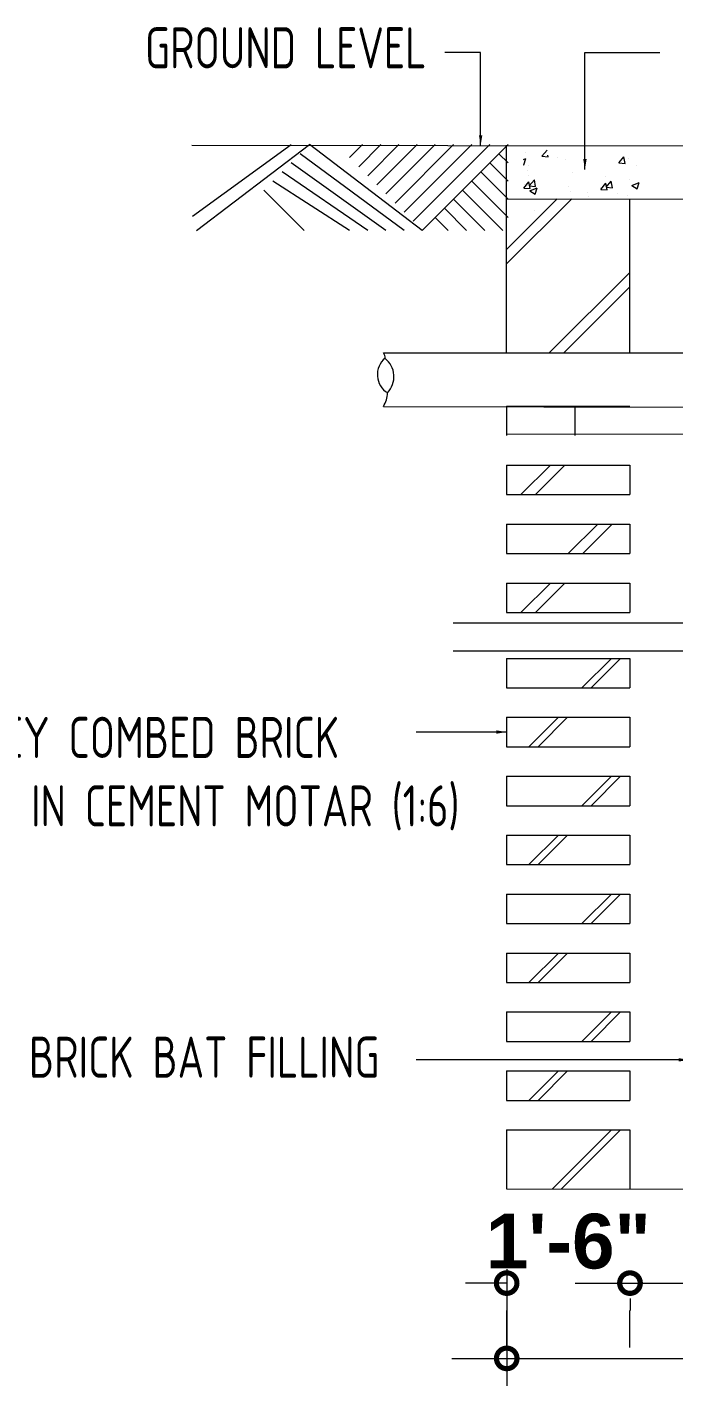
# Model space of a CAD drawing. Header units: inches. Extents: x -9998782 to 66725, y -6520505 to 8308.
# Drawn here: x -4995488.4 to -4995394, y -3258777.6 to -3258579.2 of the extents above; entities that cross this region are included whole.
import ezdxf

# ---------------------------------------------------------------- set-up
doc = ezdxf.new("R2010")
doc.units = ezdxf.units.IN
doc.header["$LTSCALE"] = 2
doc.header["$MEASUREMENT"] = 0
doc.header["$PDMODE"] = 34
doc.layers.get('0').update_dxf_attribs({"linetype": 'CONTINUOUS'})
doc.layers.get('DEFPOINTS').update_dxf_attribs({"color": 141, "linetype": 'CONTINUOUS'})
for name, color, linetype, lineweight in [('1', 7, 'CONTINUOUS', 13), ('DIM_LINE', 173, 'CONTINUOUS', 20), ('dimensions', 7, 'CONTINUOUS', 15), ('TEXT', 181, 'CONTINUOUS', 25), ('tile', 21, 'CONTINUOUS', 9)]:
    doc.layers.add(name, color=color, linetype=linetype, lineweight=lineweight)
doc.styles.add('int text 1in-4ft', font='trebuc.ttf', dxfattribs={"height": 3.5})
doc.styles.add('ordinary', font='times.ttf')
doc.styles.add('STYLE1', font='arialbd.ttf')
doc.dimstyles.new('dim 1in-4ft', dxfattribs={"dimscale": 0.5, "dimtxt": 3.5, "dimasz": 3, "dimexe": 6, "dimexo": 12, "dimgap": 1, "dimtad": 1, "dimzin": 0, "dimdsep": 46, "dimlunit": 4, "dimtxsty": 'int text 1in-4ft', "dimblk": 'DOT', "dimcen": 4, "dimdle": 6, "dimclrt": 7, "dimadec": 0, "dimazin": 0, "dimtfac": 1, "dimtofl": 0, "dimtmove": 0, "dimatfit": 3, "dimfxl": 7, "dimfxlon": 1, "dimtolj": 1, "dimtzin": 0, "dimarcsym": 0})
doc.dimstyles.new('Ronika', dxfattribs={"dimtxt": 8, "dimasz": 6, "dimexe": 4, "dimexo": 16, "dimgap": 2, "dimtad": 1, "dimdec": 3, "dimzin": 3, "dimdsep": 46, "dimlunit": 4, "dimtxsty": 'STYLE1', "dimblk": 'DOTSMALL', "dimcen": 2, "dimdle": 8, "dimclrd": 256, "dimclre": 7, "dimclrt": 256, "dimadec": 0, "dimazin": 0, "dimtfac": 0.75, "dimtdec": 3, "dimtix": 1, "dimtofl": 0, "dimtmove": 2, "dimatfit": 3, "dimfxl": 1, "dimfrac": 1, "dimtolj": 1, "dimtzin": 0, "dimlwd": 13, "dimlwe": 13, "dimarcsym": 0})

# ---------------------------------------------------------------- blocks, each defined once
blk = doc.blocks.new('_DOTSMALL')
at = {"color": 0, "linetype": 'ByBlock', "const_width": 0.5}
blk.add_lwpolyline([(-0.0625, 0, 1), (0.0625, 0, 1)], format="xyb", close=True, dxfattribs=at)
blk = doc.blocks.new('*D109')
at = {"layer": 'DEFPOINTS', "color": 0, "transparency": 16777216}
for p in [(-176424.93, 43597.24), (-176309.95, 43596.92), (-176309.95, 43568.21)]:
    blk.add_point(p, dxfattribs=at)
at = {"layer": 'DIM_LINE', "color": 7, "lineweight": 13, "transparency": 16777216}
for p, q in [((-176424.93, 43581.24), (-176424.93, 43564.21)), ((-176309.95, 43580.92), (-176309.95, 43564.21))]:
    blk.add_line(p, q, dxfattribs=at)
at = {"layer": 'DIM_LINE', "lineweight": 13, "transparency": 16777216}
blk.add_line((-176432.93, 43568.21), (-176301.95, 43568.21), dxfattribs=at)
at = {"layer": 'DIM_LINE', "lineweight": 13, "transparency": 16777216, "xscale": 6, "yscale": 6, "zscale": 6, "rotation": 180}
blk.add_blockref('_DOTSMALL', (-176424.93, 43568.21), dxfattribs=at)
at = {"layer": 'DIM_LINE', "lineweight": 13, "transparency": 16777216, "xscale": 6, "yscale": 6, "zscale": 6}
blk.add_blockref('_DOTSMALL', (-176309.95, 43568.21), dxfattribs=at)
at = {"layer": 'DIM_LINE', "transparency": 16777216, "insert": (-176367.44, 43574.3), "char_height": 8, "attachment_point": 5, "style": 'STYLE1'}
blk.add_mtext("\\A1;4'-8''", dxfattribs=at)
blk = doc.blocks.new('*D110')
at = {"layer": 'DEFPOINTS', "color": 0, "transparency": 16777216}
for p in [(-176424.94, 43585.81), (-176406.94, 43585.81), (-176406.94, 43579.21)]:
    blk.add_point(p, dxfattribs=at)
at = {"layer": 'DIM_LINE', "lineweight": 13, "transparency": 16777216}
for p, q in [((-176424.94, 43579.21), (-176430.94, 43579.21)), ((-176406.94, 43579.21), (-176400.94, 43579.21))]:
    blk.add_line(p, q, dxfattribs=at)
at = {"layer": 'DIM_LINE', "color": 7, "lineweight": 13, "transparency": 16777216}
for p, q in [((-176424.94, 43569.81), (-176424.94, 43575.21)), ((-176406.94, 43569.81), (-176406.94, 43575.21))]:
    blk.add_line(p, q, dxfattribs=at)
at = {"layer": 'DIM_LINE', "lineweight": 13, "transparency": 16777216, "xscale": 6, "yscale": 6, "zscale": 6}
blk.add_blockref('_DOTSMALL', (-176424.94, 43579.21), dxfattribs=at)
at = {"layer": 'DIM_LINE', "lineweight": 13, "transparency": 16777216, "xscale": 6, "yscale": 6, "zscale": 6, "rotation": 180}
blk.add_blockref('_DOTSMALL', (-176406.94, 43579.21), dxfattribs=at)
at = {"layer": 'DIM_LINE', "transparency": 16777216, "insert": (-176415.94, 43585.29), "char_height": 8, "attachment_point": 5, "style": 'STYLE1'}
blk.add_mtext('\\A1;1\'-6"', dxfattribs=at)
blk = doc.blocks.new('_Dot')
at = {"layer": 'TEXT', "color": 0, "lineweight": -2}
blk.add_line((-0.5, 0), (-1, 0), dxfattribs=at)
at = {"layer": 'TEXT', "color": 0, "const_width": 0.5}
blk.add_lwpolyline([(-0.25, 0, 1), (0.25, 0, 1)], format="xyb", close=True, dxfattribs=at)
blk = doc.blocks.new('*D147')
at = {"layer": 'DEFPOINTS', "color": 0, "transparency": 16777216}
for p in [(-176406.92, 43592.94), (-176327.96, 43592.72), (-176327.96, 43579.21)]:
    blk.add_point(p, dxfattribs=at)
at = {"layer": 'DIM_LINE', "lineweight": 13, "transparency": 16777216}
blk.add_line((-176414.92, 43579.21), (-176319.96, 43579.21), dxfattribs=at)
at = {"layer": 'DIM_LINE', "color": 7, "lineweight": 13, "transparency": 16777216}
for p, q in [((-176406.92, 43576.94), (-176406.92, 43575.21)), ((-176327.96, 43576.72), (-176327.96, 43575.21))]:
    blk.add_line(p, q, dxfattribs=at)
at = {"layer": 'DIM_LINE', "lineweight": 13, "transparency": 16777216, "xscale": 6, "yscale": 6, "zscale": 6, "rotation": 180}
blk.add_blockref('_DOTSMALL', (-176406.92, 43579.21), dxfattribs=at)
at = {"layer": 'DIM_LINE', "lineweight": 13, "transparency": 16777216, "xscale": 6, "yscale": 6, "zscale": 6}
blk.add_blockref('_DOTSMALL', (-176327.96, 43579.21), dxfattribs=at)
at = {"layer": 'DIM_LINE', "transparency": 16777216, "insert": (-176367.44, 43585.29), "char_height": 8, "attachment_point": 5, "style": 'STYLE1'}
blk.add_mtext('\\A1;6\'-7"', dxfattribs=at)
blk = doc.blocks.new('HJGHG')
at = {"color": 6}
for p, q in [((-170910.5077, 55596.0844), (-170910.1581, 55596.2186)), ((-170910.4748, 55595.2696), (-170910.1575, 55596.2154)), ((-170910.2829, 55597.1522), (-170910.2829, 55597.1522)), ((-170907.8291, 55596.5478), (-170907.0745, 55597.447)), ((-170907.8291, 55596.5478), (-170906.8935, 55596.4659)), ((-170906.8929, 55596.4628), (-170906.9394, 55596.715)), ((-170910.5077, 55595.2945), (-170910.4755, 55595.2727)), ((-170909.9945, 55594.4893), (-170909.9945, 55594.4893)), ((-170909.8242, 55593.7271), (-170909.8242, 55593.7271)), ((-170909.8042, 55595.2647), (-170909.8042, 55595.2647)), ((-170910.4628, 55591.9064), (-170909.7082, 55592.8057)), ((-170910.4628, 55591.9064), (-170909.5272, 55591.8245)), ((-170910.4065, 55592.4083), (-170910.4065, 55592.4083)), ((-170909.9654, 55592.2991), (-170909.9654, 55592.2991)), ((-170909.5266, 55591.8214), (-170909.7076, 55592.8025)), ((-170909.6795, 55592.2043), (-170908.9249, 55593.1036)), ((-170909.6795, 55592.2043), (-170908.744, 55592.1224)), ((-170909.5977, 55591.5143), (-170908.5017, 55591.935)), ((-170908.9736, 55592.7003), (-170908.9736, 55592.7003)), ((-170908.7433, 55592.1193), (-170908.9243, 55593.1004)), ((-170908.8185, 55590.986), (-170908.5011, 55591.9319)), ((-170909.5977, 55591.5143), (-170908.8191, 55590.9892)), ((-170908.875, 55588.6572), (-170908.875, 55588.6572))]:
    blk.add_line(p, q, dxfattribs=at)
at = {"color": 0}
for p, q in [((-170905.6028, 55596.3897), (-170905.6028, 55596.3897)), ((-170904.3051, 55596.1097), (-170904.3051, 55596.1097)), ((-170903.4055, 55594.2095), (-170903.4055, 55594.2095)), ((-170893.959, 55595.1645), (-170893.959, 55595.1645)), ((-170903.9296, 55592.0553), (-170903.9296, 55592.0553)), ((-170894.7046, 55592.2933), (-170893.6086, 55592.714)), ((-170894.7046, 55592.2933), (-170893.926, 55591.7682)), ((-170893.9254, 55591.765), (-170893.608, 55592.7109)), ((-170903.6984, 55591.4609), (-170903.6984, 55591.4609)), ((-170901.2046, 55591.2474), (-170901.2046, 55591.2474)), ((-170900.9734, 55590.653), (-170900.9734, 55590.653))]:
    blk.add_line(p, q, dxfattribs=at)
at = {"layer": '1', "color": 1}
for p, q in [((-170958.9674, 55598.1736), (-170760.1748, 55597.8563)), ((-170912.9736, 55590.3475), (-170797.9867, 55590.0302))]:
    blk.add_line(p, q, dxfattribs=at)
at = {"layer": '1', "color": 6}
for p, q in [((-170958.8666, 55587.7927), (-170944.4414, 55598.2422)), ((-170958.2825, 55585.7205), (-170941.7851, 55598.2422)), ((-170925.2877, 55585.7205), (-170941.7851, 55598.2422)), ((-170935.9128, 55596.3455), (-170934.0161, 55598.2422)), ((-170934.5846, 55595.0174), (-170931.3598, 55598.2422)), ((-170933.2565, 55593.6892), (-170928.7036, 55598.2422)), ((-170931.9284, 55592.3611), (-170926.0473, 55598.2422)), ((-170930.6003, 55591.033), (-170923.391, 55598.2422)), ((-170929.2721, 55589.7049), (-170920.7348, 55598.2422)), ((-170927.944, 55588.3767), (-170918.0785, 55598.2422)), ((-170926.6159, 55587.0486), (-170915.4223, 55598.2422)), ((-170925.2877, 55585.7205), (-170912.766, 55598.2422)), ((-170927.944, 55585.7205), (-170943.1133, 55596.9141)), ((-170912.766, 55595.5859), (-170914.0941, 55596.9141)), ((-170933.2565, 55585.7205), (-170945.7695, 55594.2578)), ((-170930.6003, 55585.7205), (-170944.4414, 55595.5859)), ((-170912.766, 55590.2734), (-170916.7504, 55594.2578)), ((-170912.766, 55592.9297), (-170915.4223, 55595.5859)), ((-170935.9128, 55585.7205), (-170947.0977, 55592.9297)), ((-170912.766, 55587.6171), (-170918.0785, 55592.9297)), ((-170942.5447, 55585.7205), (-170948.4258, 55591.6015)), ((-170916.1818, 55585.7205), (-170920.7348, 55590.2734)), ((-170913.5256, 55585.7205), (-170919.4066, 55591.6015)), ((-170912.9736, 55580.8351), (-170903.4612, 55590.3475)), ((-170912.9736, 55582.9435), (-170905.5696, 55590.3475)), ((-170918.8381, 55585.7205), (-170922.0629, 55588.9453)), ((-170921.4943, 55585.7205), (-170923.391, 55587.6171)), ((-170906.7426, 55567.8193), (-170894.9736, 55579.5883)), ((-170904.6342, 55567.8193), (-170894.9736, 55577.4799)), ((-170910.8879, 55547.1244), (-170906.5835, 55551.4288)), ((-170908.7795, 55547.1244), (-170904.4751, 55551.4288)), ((-170903.9736, 55538.5157), (-170899.6692, 55542.8201)), ((-170901.8652, 55538.5157), (-170897.5608, 55542.8201)), ((-170910.8879, 55529.907), (-170906.5835, 55534.2114)), ((-170908.7795, 55529.907), (-170904.4751, 55534.2114)), ((-170901.9686, 55518.9026), (-170897.6643, 55523.207)), ((-170900.6405, 55518.9026), (-170896.3361, 55523.207)), ((-170909.7095, 55510.2939), (-170905.4051, 55514.5983)), ((-170908.3813, 55510.2939), (-170904.077, 55514.5983)), ((-170901.9686, 55501.6852), (-170897.6643, 55505.9896)), ((-170900.6405, 55501.6852), (-170896.3361, 55505.9896)), ((-170909.7095, 55493.0765), (-170905.4051, 55497.3809)), ((-170908.3813, 55493.0765), (-170904.077, 55497.3809)), ((-170901.9686, 55484.4678), (-170897.6643, 55488.7722)), ((-170900.6405, 55484.4678), (-170896.3361, 55488.7722)), ((-170909.7095, 55475.8591), (-170905.4051, 55480.1635)), ((-170908.3813, 55475.8591), (-170904.077, 55480.1635)), ((-170901.9686, 55467.2504), (-170897.6643, 55471.5548)), ((-170900.6405, 55467.2504), (-170896.3361, 55471.5548)), ((-170909.7095, 55458.6418), (-170905.4051, 55462.9461)), ((-170908.3813, 55458.6418), (-170904.077, 55462.9461)), ((-170906.273, 55445.7287), (-170897.6643, 55454.3374)), ((-170904.9448, 55445.7287), (-170896.3361, 55454.3374))]:
    blk.add_line(p, q, dxfattribs=at)
at = {"layer": '1', "color": 5}
for p, q in [((-170912.9736, 55567.8193), (-170912.9736, 55598.1736)), ((-170896.6024, 55595.5656), (-170895.8478, 55596.4648)), ((-170895.6662, 55595.4805), (-170895.8472, 55596.4617)), ((-170895.7565, 55596.1857), (-170895.7565, 55596.1857)), ((-170895.177, 55596.1763), (-170895.177, 55596.1763)), ((-170896.6024, 55595.5656), (-170895.6669, 55595.4837)), ((-170899.313, 55591.9854), (-170899.313, 55591.9854)), ((-170899.234, 55591.7088), (-170898.4795, 55592.6081)), ((-170899.234, 55591.7088), (-170898.2985, 55591.627)), ((-170898.5955, 55593.5295), (-170898.5955, 55593.5295)), ((-170898.2979, 55591.6238), (-170898.4789, 55592.605)), ((-170898.4508, 55592.0067), (-170897.6962, 55592.906)), ((-170898.4508, 55592.0067), (-170897.5152, 55591.9249)), ((-170897.7448, 55592.5027), (-170897.7448, 55592.5027)), ((-170897.5146, 55591.9217), (-170897.6956, 55592.9029)), ((-170895.0723, 55593.0781), (-170895.0723, 55593.0781)), ((-170896.7851, 55591.0713), (-170896.7851, 55591.0713)), ((-170895.2626, 55590.8024), (-170895.2626, 55590.8024)), ((-170894.9736, 55567.8193), (-170894.9736, 55590.3475)), ((-170930.9736, 55567.8193), (-170872.2832, 55567.8193)), ((-170930.9736, 55559.9932), (-170808.0354, 55559.6759)), ((-170912.9736, 55560.0375), (-170912.9736, 55555.7331)), ((-170912.9736, 55560.0375), (-170894.9736, 55560.0375)), ((-170903.0344, 55560.0375), (-170903.0344, 55555.7331)), ((-170912.9736, 55556.0176), (-170808.0354, 55555.7003)), ((-170912.9736, 55551.4288), (-170912.9736, 55547.1244)), ((-170912.9736, 55551.4288), (-170894.9736, 55551.4288)), ((-170894.9736, 55551.4288), (-170894.9736, 55547.1244)), ((-170912.9736, 55547.1244), (-170894.9736, 55547.1244)), ((-170912.9736, 55542.8201), (-170912.9736, 55538.5157)), ((-170912.9736, 55542.8201), (-170894.9736, 55542.8201)), ((-170894.9736, 55542.8201), (-170894.9736, 55538.5157)), ((-170912.9736, 55538.5157), (-170894.9736, 55538.5157)), ((-170912.9736, 55534.2114), (-170912.9736, 55529.907)), ((-170912.9736, 55534.2114), (-170894.9736, 55534.2114)), ((-170894.9736, 55534.2114), (-170894.9736, 55529.907)), ((-170871.8106, 55528.3354), (-170920.7997, 55528.3354)), ((-170912.9736, 55529.907), (-170894.9736, 55529.907)), ((-170871.8106, 55524.2324), (-170920.7997, 55524.2324)), ((-170912.9736, 55523.207), (-170912.9736, 55518.9026)), ((-170912.9736, 55523.207), (-170894.9736, 55523.207)), ((-170894.9736, 55523.207), (-170894.9736, 55518.9026)), ((-170912.9736, 55518.9026), (-170894.9736, 55518.9026)), ((-170912.9736, 55514.5983), (-170894.9736, 55514.5983)), ((-170912.9736, 55514.5983), (-170912.9736, 55510.2939)), ((-170894.9736, 55514.5983), (-170894.9736, 55510.2939)), ((-170912.9736, 55510.2939), (-170894.9736, 55510.2939)), ((-170912.9736, 55505.9896), (-170894.9736, 55505.9896)), ((-170912.9736, 55505.9896), (-170912.9736, 55501.6852)), ((-170894.9736, 55505.9896), (-170894.9736, 55501.6852)), ((-170912.9736, 55501.6852), (-170894.9736, 55501.6852)), ((-170912.9736, 55497.3809), (-170894.9736, 55497.3809)), ((-170912.9736, 55497.3809), (-170912.9736, 55493.0765)), ((-170894.9736, 55497.3809), (-170894.9736, 55493.0765)), ((-170912.9736, 55493.0765), (-170894.9736, 55493.0765)), ((-170912.9736, 55488.7722), (-170894.9736, 55488.7722)), ((-170912.9736, 55488.7722), (-170912.9736, 55484.4678)), ((-170894.9736, 55488.7722), (-170894.9736, 55484.4678)), ((-170912.9736, 55484.4678), (-170894.9736, 55484.4678)), ((-170912.9736, 55480.1635), (-170894.9736, 55480.1635)), ((-170912.9736, 55480.1635), (-170912.9736, 55475.8591)), ((-170894.9736, 55480.1635), (-170894.9736, 55475.8591)), ((-170912.9736, 55475.8591), (-170894.9736, 55475.8591)), ((-170912.9736, 55471.5548), (-170894.9736, 55471.5548)), ((-170912.9736, 55471.5548), (-170912.9736, 55467.2504)), ((-170894.9736, 55471.5548), (-170894.9736, 55467.2504)), ((-170912.9736, 55467.2504), (-170894.9736, 55467.2504)), ((-170912.9736, 55462.9461), (-170912.9736, 55458.6418)), ((-170912.9736, 55462.9461), (-170894.9736, 55462.9461)), ((-170894.9736, 55462.9461), (-170894.9736, 55458.6418)), ((-170912.9736, 55458.6418), (-170894.9736, 55458.6418)), ((-170912.9736, 55454.3374), (-170912.9736, 55445.7287)), ((-170912.9736, 55454.3374), (-170894.9736, 55454.3374)), ((-170894.9736, 55454.3374), (-170894.9736, 55445.7287)), ((-170912.9736, 55445.7287), (-170797.9867, 55445.4114))]:
    blk.add_line(p, q, dxfattribs=at)
for centre, radius, start, end in [((-170928.7731, 55564.6465), 3.0872, 129.051771, 239.426242), ((-170931.8871, 55567.1064), 1.1588, 355.481907, 37.967427), ((-170930.7391, 55566.9958), 0.0234, 54.00888, 125.99112), ((-170932.8792, 55564.3423), 3.443, 317.042578, 51.132577), ((-170934.6472, 55562.2153), 4.2934, 328.830456, 357.07237)]:
    blk.add_arc(centre, radius, start, end, dxfattribs=at)
at = {"char_height": 6, "width": 136.473322, "attachment_point": 5, "style": 'ordinary'}
for s, insert in [('{\\Fisocp3|c0;\\W0.8;GROUND LEVEL}', (-170945.2455, 55612.3857)), ('{\\Fisocp3|c0;\\W0.8;HONEY COMBED BRICK \\PMASONARY IN CEMENT MOTAR (1:6)}', (-170967.6351, 55506.363)), ('{\\Fisocp3|c0;\\W0.8;BRICK BAT FILLING}', (-170957.1433, 55464.9487))]:
    blk.add_mtext(s, dxfattribs=dict(at, insert=insert))
at = {"layer": 'DIM_LINE'}
dim = blk.add_linear_dim(base=(-170797.9759, 55420.949), p1=(-170912.9628, 55449.9736), p2=(-170797.9759, 55449.6563), text="4'-8''", dimstyle='Ronika', dxfattribs=at)
dim.commit()
dim.dimension.update_dxf_attribs({"geometry": '*D109', "text_midpoint": (-170855.4693, 55427.0336), "insert": (5511.9712, 11852.7381)})
for base, p1, p2, picture, middle in [((-170815.9867, 55431.9468), (-170894.9538, 55445.679), (-170815.9867, 55445.4611), '*D147', (-170855.4703, 55438.0314)), ((-170894.9736, 55431.9468), (-170912.9736, 55438.5477), (-170894.9736, 55438.5477), '*D110', (-170903.9736, 55438.0314))]:
    dim = blk.add_linear_dim(base=base, p1=p1, p2=p2, dimstyle='Ronika', dxfattribs=at)
    dim.commit()
    dim.dimension.update_dxf_attribs({"geometry": picture, "text_midpoint": middle, "insert": (5511.9712, 11852.7381)})
at = {"layer": 'dimensions', "ltscale": 0.5}
for points in [[(-170916.7719, 55598.1063), (-170916.7719, 55611.7228), (-170922.016, 55611.7228)], [(-170901.5339, 55594.6252), (-170901.5339, 55611.7228), (-170890.5991, 55611.7228)], [(-170912.9736, 55512.4461), (-170926.2075, 55512.4461)], [(-170886.3516, 55464.561), (-170926.2075, 55464.561)]]:
    blk.add_leader(points, dimstyle='dim 1in-4ft', override={"dimgap": 1, "dimtad": 0}, dxfattribs=at)

msp = doc.modelspace()

# ---------------------------------------------------------------- block references
at = {"layer": 'tile'}
msp.add_blockref('HJGHG', (-4824505.42, -3314194.57), dxfattribs=at)

doc.saveas('drawing.dxf')
